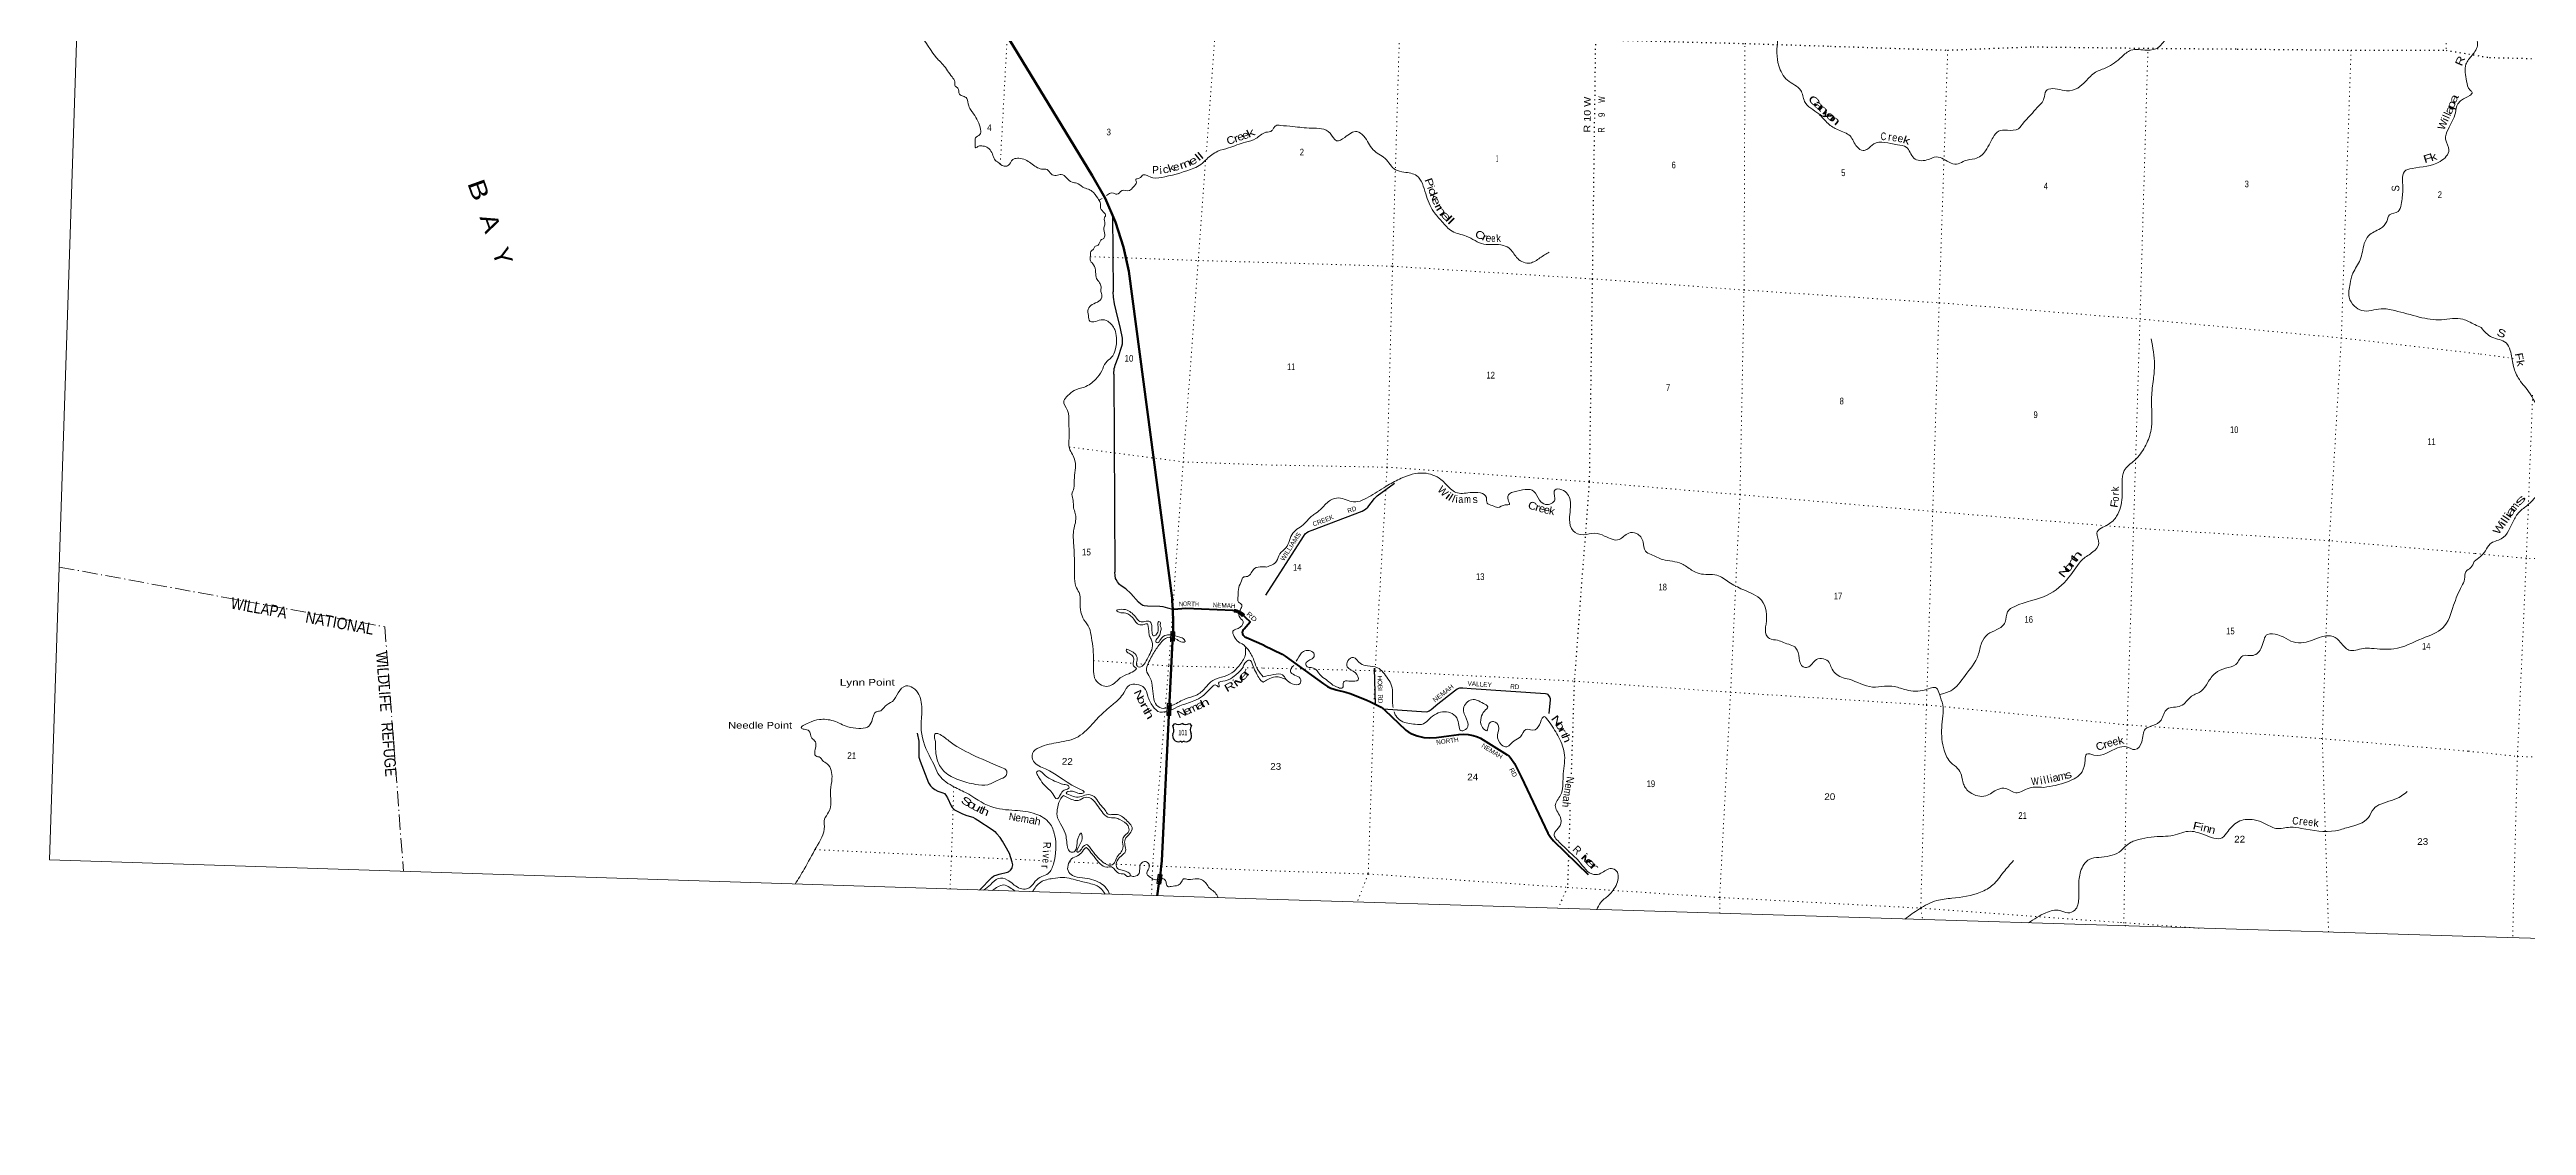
# Model space of a CAD drawing. Header units: feet. Extents: x -757852 to -501257, y -360805 to -170898.
# Drawn here: x -757852 to -693053, y -360805 to -332654 of the extents above; entities that cross this region are included whole.
import ezdxf
from ezdxf.enums import TextEntityAlignment as Align

# ---------------------------------------------------------------- set-up
doc = ezdxf.new("R2010")
doc.units = ezdxf.units.FT
doc.header["$LTSCALE"] = 80
doc.linetypes.add('DOT_DASHED', pattern=[7.7, 5, -1.2, 0.3, -1.2])
doc.linetypes.add('DOTTED', pattern=[1.5, 0.3, -1.2])
for name, color, linetype, lineweight in [('16', 7, 'Continuous', 25), ('20', 7, 'Continuous', 70), ('26', 7, 'Continuous', 40), ('27', 7, 'Continuous', 13), ('29', 7, 'Continuous', 25), ('39', 7, 'Continuous', 13), ('4', 7, 'Continuous', 13), ('41', 7, 'Continuous', 13), ('44', 7, 'DOT_DASHED', 13), ('57', 7, 'Continuous', 13), ('6', 7, 'DOTTED', 25), ('61', 7, 'Continuous', 13), ('7', 7, 'DOTTED', 13)]:
    doc.layers.add(name, color=color, linetype=linetype, lineweight=lineweight)
doc.layers.add('30', color=7, linetype='Continuous')
doc.layers.add('42', color=7, linetype='Continuous')

msp = doc.modelspace()

# ---------------------------------------------------------------- linework, layer by layer
at = {"layer": '16'}
for p, q in [((-728465.7, -350348.04), (-728414.39, -350289.28)), ((-728222.63, -350283.31), (-728222.91, -350283.51)), ((-728030.54, -350289.19), (-727979.15, -350348.04))]:
    msp.add_line(p, q, dxfattribs=at)
for centre, radius, start, end in [((-728319.49, -350613.57), 151.42, 159.09177, 283.81923), ((-728658.68, -350458.67), 222.05, 332.97043, 29.75871), ((-728323.31, -350131.62), 182.07, 239.97227, 303.45418), ((-728121.53, -350132.12), 181.52, 236.33975, 300.08743), ((-728121.54, -350131.62), 182.07, 236.54582, 236.59441), ((-728125.37, -350613.57), 151.42, 256.18077, 20.90823), ((-727786.18, -350458.67), 222.05, 150.24129, 207.02957)]:
    msp.add_arc(centre, radius, start, end, dxfattribs=at)
for centre, major_axis, start_param, end_param in [((-728264.15, -350812.39), (-19.56, 51.67), 4.95877769, 6.28318531), ((-728180.7, -350812.39), (19.56, 51.67), 0, 1.32637542)]:
    msp.add_ellipse(centre, major_axis=major_axis, ratio=0.929097, start_param=start_param, end_param=end_param, dxfattribs=at)
at = {"layer": '20'}
for points in [[(-728468.69, -347308.02), (-728478.31, -347081.17), (-728485, -347008.05), (-729619.95, -338454.78), (-729753.24, -337822.46), (-729962.08, -337169.23), (-730238.06, -336541.41), (-730578.16, -335945.88), (-735022, -328641.05)], [(-728875.91, -354793.35), (-728830.68, -354486.24), (-728789, -354203.05), (-728769, -354026.05), (-728756, -353878.05), (-728570.1, -350082.39), (-728474.67, -348134.07), (-728460.16, -347837.8), (-728454.57, -347640.75), (-728468.69, -347308.02)]]:
    msp.add_lwpolyline(points, dxfattribs=at)
at = {"layer": '26'}
msp.add_line((-726859.45, -347336.77), (-726895.08, -347333.91), dxfattribs=at)
for points in [[(-726895.08, -347333.86), (-728128, -347280.05), (-728437.96, -347305.5), (-728468.69, -347308.02)], [(-726075.66, -348250.54), (-726540, -348043.05), (-726552.7, -348036.78), (-726577.67, -348024.44), (-726602.7, -348002.6), (-726609.57, -347994.7), (-726617.93, -347982.76), (-726625, -347970.01), (-726630.69, -347956.59), (-726634.95, -347942.64), (-726637.73, -347928.33), (-726639, -347913.81), (-726638.75, -347899.23), (-726636.97, -347884.76), (-726633.69, -347870.56), (-726628.94, -347856.77), (-726622.78, -347843.56), (-726615.27, -347831.06), (-726606.5, -347819.42), (-726598.93, -347811.11), (-726440, -347630.05), (-726667.04, -347422.05), (-726703.06, -347394.8), (-726725.9, -347380.51), (-726749.63, -347368.42), (-726781.69, -347356.12), (-726810.25, -347347.32), (-726835.06, -347341.17), (-726859.45, -347336.77)], [(-726079, -348249.05), (-725606.93, -348477.8), (-725526.4, -348526.14), (-724522.52, -349253.83), (-724418.32, -349318.13), (-724328.63, -349362.11), (-724247.47, -349389.18), (-724191.76, -349405.87), (-723940.37, -349470.25), (-723828.13, -349506.49), (-723409.52, -349668.33), (-723296.06, -349718.55), (-723019.33, -349863.91), (-722926.33, -349930.6), (-722369.47, -350462.99), (-722306.84, -350506.43), (-722216.16, -350557.74), (-722072.67, -350608.49), (-721896.02, -350652.49), (-721742.52, -350661.31), (-721566.87, -350657), (-721373.68, -350630.87), (-720981.88, -350572.99), (-720872.47, -350566.76), (-720742.8, -350578.63), (-720610.95, -350602.86), (-720493.3, -350638.93), (-720412.55, -350675.05), (-719719.18, -351104.34), (-719666.32, -351144.28), (-719621.23, -351193.91), (-719531.13, -351335.71), (-719354.56, -351681.4), (-718655.09, -353156.48), (-718588.67, -353264.82), (-718510.38, -353358.29), (-717602.11, -354242.49)]]:
    msp.add_lwpolyline(points, dxfattribs=at)
at = {"layer": '29'}
for p, q in [((-730046.5, -336971.07), (-730022.61, -338996.02)), ((-730006.89, -341145.07), (-729986.34, -346331.06)), ((-723160.33, -349789.84), (-723185.72, -348844.19))]:
    msp.add_line(p, q, dxfattribs=at)
for points in [[(-730006.89, -341145.07), (-729995.74, -341002.35), (-729986.84, -340957.84), (-729973.49, -340908.87), (-729893.41, -340708.56), (-729799.98, -340419.23), (-729782.18, -340356.91), (-729777.73, -340316.85), (-729777.73, -340265.66), (-729782.18, -340205.57), (-729835.57, -339956.3), (-729951.25, -339493.36), (-729991.29, -339310.86), (-730013.53, -339132.81), (-730022.61, -338996.02)], [(-726033.89, -346930.86), (-725046.55, -345391.83), (-725001.71, -345328.77), (-724958.87, -345290.12), (-724919.4, -345267), (-724824.14, -345226.19), (-723515.97, -344731.63), (-723465.55, -344706.92), (-723421.37, -344677.3), (-723367.8, -344628.68), (-723189.42, -344401.31), (-723137.33, -344348.64), (-723115.72, -344330.11), (-722665.86, -343996.19)], [(-728468.69, -347308.02), (-728594.28, -347274.2), (-728721.08, -347238.59), (-728803.39, -347225.23), (-729128.17, -347220.78), (-729214.93, -347211.88), (-729252.75, -347198.53), (-729306.14, -347162.91), (-729363.98, -347109.5), (-729559.74, -346886.94), (-729697.66, -346762.3), (-729817.78, -346682.17), (-729857.83, -346646.57), (-729913.44, -346584.25), (-729951.26, -346521.93), (-729962.38, -346490.77), (-729977.95, -346419.55), (-729986.34, -346331.06)], [(-722958.88, -349907.26), (-721838.45, -349979.61), (-721792.52, -349976.16), (-721759.6, -349959.68), (-721707.99, -349923.58), (-721534.42, -349776.44), (-721097.32, -349434.85), (-721022.89, -349383.13), (-720960.13, -349356.92), (-720878.85, -349354.31), (-720660.92, -349368.89), (-718714.88, -349504.09), (-718680.06, -349512.85), (-718663.6, -349523.15), (-718634.06, -349555.07), (-718601.86, -349607.57), (-718591.58, -349636.4), (-718591.51, -349671.18), (-718632.99, -350027.95)], [(-735151, -350542.05), (-735114.45, -350750.66), (-735110.01, -350855.26), (-735114.45, -351022.19), (-735114.46, -351108.98), (-735107.78, -351164.63), (-735078.86, -351271.46), (-734856.4, -351836.78), (-734807.47, -351916.9), (-734758.52, -351965.86), (-734691.78, -352014.82), (-734611.7, -352054.89), (-734480.45, -352099.4), (-734442.63, -352121.66), (-734402.59, -352161.72), (-734358.1, -352228.49), (-734264.67, -352437.7), (-734240.21, -352482.21), (-734209.06, -352515.6), (-734173.47, -352546.76), (-734126.74, -352571.24), (-733971.03, -352651.36), (-733857.58, -352693.65), (-733699.63, -352740.39), (-733635.13, -352769.32), (-733566.16, -352816.06), (-733192.43, -353060.88), (-733123.49, -353112.07), (-733076.75, -353163.26), (-732983.32, -353274.55)], [(-733523.11, -354645.26), (-733201.34, -354320.59), (-733156.86, -354284.98), (-733123.48, -354267.17), (-733086.79, -354256.05), (-733007.8, -354233.79), (-732787.57, -354175.92), (-732763.11, -354165.91), (-732744.2, -354154.78), (-732726.4, -354140.32), (-732709.71, -354122.51), (-732677.46, -354079.11), (-732664.11, -354054.63), (-732656.32, -354022.35), (-732655.21, -353982.3), (-732665.22, -353917.75), (-732740.86, -353688.5), (-732847.63, -353490.42), (-732923.27, -353370.24), (-732983.32, -353274.55)]]:
    msp.add_lwpolyline(points, dxfattribs=at)
at = {"layer": '39'}
msp.add_line((-730396, -336597.05), (-730316.53, -336549.72), dxfattribs=at)
for points in [[(-733678, -334333.05), (-733738, -334252.05), (-733806, -334130.05), (-733858, -333931.05), (-733948, -333872.05), (-734047, -333826.05), (-734090, -333662.05), (-734161, -333611.05), (-734169, -333495.05), (-734241, -333370.05), (-734476, -333050.05), (-734600, -332920.05), (-734674, -332837.05), (-735268, -332146.05), (-735369, -332117.05), (-735431, -332161.05), (-735483, -332169.05), (-735463, -332098.05), (-735411, -331985.05), (-735530, -331762.05), (-735797, -331500.05), (-735869, -331493.05), (-735993, -331526.05), (-736050, -331385.05), (-736006, -331203.05), (-735896, -331201.05), (-735760, -331284.05), (-735687, -331276.05), (-735645, -331163.05), (-735646, -331052.05), (-735705, -331036.05), (-735775, -331006.05), (-735810, -330854.05), (-735753, -330699.05), (-735842, -330489.05), (-735936, -330419.05), (-736053, -330353.05), (-736004, -330228.05), (-736006, -330087.05), (-736145, -329934.05), (-736295, -329845.05), (-736479, -329762.05), (-736684, -329760.05), (-736792, -329873.05), (-736881, -329995.05), (-736947, -330015.05), (-736942, -329836.05), (-736913, -329632.05), (-736917, -329465.05), (-736932, -329295.05), (-737061, -328957.05), (-737118, -328857.05), (-737172, -328771.05), (-737158, -328659.05), (-737044, -328658.05), (-736962, -328625.05), (-736949, -328521.05), (-736848, -328383.05), (-736834, -328158.05), (-736876, -327650.05), (-736840, -327348.05), (-736915, -326764.05), (-736935, -326621.05), (-736932, -326404.05), (-736968, -326117.05), (-737167, -325505.05), (-737289, -325168.05), (-737664, -324353.05), (-737763, -324191.05), (-737747, -324013.05), (-737813, -323936.05), (-737719, -323835.05), (-737695, -323590.05), (-737916, -323105.05), (-738244, -322378.05), (-738321, -322140.05), (-738382, -321986.05), (-738439, -321708.05), (-739073, -321020.05), (-739232, -320844.05), (-739357, -320667.05), (-740216, -319777.05), (-740345, -319789.05), (-740458, -319701.05), (-740577, -319641.05), (-740639, -319526.05), (-740681, -319390.05), (-740792, -319344.05), (-740788, -319207.05), (-740849, -319107.05), (-741299, -318702.05), (-741681, -318396.05), (-741942, -318201.05), (-743252, -317363.05), (-743472, -317329.05), (-743557, -317413.05), (-743712, -317414.05)], [(-701163.3, -330229.4), (-701255.9, -330739.17), (-701469.28, -331130.4), (-701838.62, -331371.8), (-702039.9, -331572.39), (-702249.19, -332024.08), (-702455.55, -332321.03), (-702685.36, -332597.11), (-702979.07, -332672.05), (-703402.94, -332670.37), (-703641.66, -332847.63), (-704042.32, -333126.21), (-704323.52, -333249.81), (-704586.23, -333486.62), (-704790.69, -333660.97), (-705082.4, -333735.97), (-705555.23, -333694.5), (-705618.79, -333734.66), (-705675.5, -333937.93), (-705855.79, -334173.39), (-706020.63, -334365.11), (-706214.01, -334569.98), (-706345.51, -334724.58), (-706632.11, -334765.56), (-706865.96, -334790.15), (-707005.81, -334954.53), (-707084.55, -335092.73), (-707203.87, -335306.04), (-707483.68, -335512.13), (-707750.59, -335565.81), (-707915.92, -335646.92), (-708106.08, -335624.67), (-708486.69, -335463.52), (-708742.4, -335543.71), (-709076.42, -335496.68), (-709278.07, -335204.6), (-709509.29, -335146.83), (-710127.33, -335122.77), (-710310.76, -335267.64), (-710404.05, -335294.77), (-710565.87, -335203.06), (-710749.58, -334915.58), (-711061.96, -334756.65), (-711323.84, -334589.3), (-711569.04, -334340.04), (-711938.26, -334010.35), (-712037.54, -333721.59), (-712384.79, -333458.97), (-712613.72, -333077.53), (-712634.56, -332344.89), (-712666.95, -332100.53), (-712802.51, -332130.32), (-712939.87, -332216.35), (-713163.15, -331909.49), (-713635.96, -331363.29), (-714047.53, -331164.95), (-714298.93, -330983.86), (-714594.63, -330932.05), (-714862.44, -331013.85), (-715073.35, -330886.36), (-715528.1, -330340.75), (-715529.58, -330197.93), (-715253.44, -329854.98), (-714986.71, -329618.3), (-715041.03, -329431.54), (-715389.24, -329388.07), (-715516.17, -329273.36), (-715683.36, -329034.68), (-715929.35, -328558.17), (-715915.11, -328174.55), (-715880.25, -327900.19), (-715794.56, -327796.4), (-715548.89, -327526.86), (-715690.26, -327234.72), (-715683.88, -326782.49), (-715491.31, -326477.04), (-715241.69, -326398.67), (-714790.89, -326375.08), (-714363.48, -326139.59), (-714309.03, -325755.27), (-713930.98, -325240.68), (-713704.14, -324994.67), (-713541.55, -325062.27), (-713259.35, -325222.24), (-712888.04, -325045.26), (-712476.43, -324801.21), (-712317.67, -324696.49)], [(-693927.7, -329770.38), (-694039.9, -330007.93), (-694066.4, -330334.84), (-693998.48, -330725.14), (-694069.34, -330994.31), (-694219.65, -331234.76), (-694212.86, -331399.88), (-694374.73, -331750.55), (-694450.16, -332100.01), (-694331.02, -332522.13), (-694474.59, -332803.02), (-694634.81, -333039.13), (-694618.73, -333480.03), (-694527.75, -333714.23), (-694471.53, -333778.39), (-694536.18, -333852.71), (-694751.15, -333978.46), (-694844.6, -334073.96), (-694912.37, -334309.04), (-695103.02, -334743.24), (-695167.54, -335002.56), (-695079.98, -335280.89), (-695306.47, -335579.2), (-696045.65, -335762.35), (-696245.09, -335842.35), (-696294.22, -336059.95), (-696287, -336337.68), (-696332.97, -336708.2), (-696411.24, -336894.68), (-696632.9, -336977.99), (-696706.77, -337152.55), (-696875.36, -337336.1), (-697184.83, -337527.16), (-697295.8, -337730.68), (-697401.83, -338157.57), (-697591.85, -338509.34), (-697669.06, -338788.36), (-697692.18, -339135.49), (-697554.91, -339367.17), (-697355.72, -339484.22), (-696857.99, -339438.03), (-696499.82, -339483.82), (-695858.29, -339653.43), (-695275.9, -339724.6), (-694714.91, -339710.61), (-694570.12, -339769.6), (-694235.53, -339930.84)], [(-730793, -347571.05), (-730871, -347373.05), (-730889, -347109.05), (-730919, -346863.05), (-731002, -346699.05), (-731035, -346425.05), (-731061, -345547.05), (-731066, -345290.05), (-731035, -345128.05), (-731004, -344940.05), (-731016, -344792.05), (-731063, -344642.05), (-731073, -344449.05), (-731104, -344297.05), (-731054, -344128.05), (-731043, -343921.05), (-731025, -343411.05), (-731092, -343248.05), (-731171, -343086.05), (-731178, -342821.05), (-731185, -342414.05), (-731221, -342095.05), (-731315, -341843.05), (-731212, -341710.05), (-731049, -341574.05), (-730779, -341484.05), (-730483, -341279.05), (-730321, -341061.05), (-730221, -340847.05), (-730068, -340707.05), (-729972, -340517.05), (-729939, -340194.05), (-729984, -339982.05), (-730170, -339765.05), (-730343, -339723.05), (-730534, -339781.05), (-730634, -339762.05), (-730675, -339612.05), (-730680, -339449.05), (-730575, -339327.05), (-730398, -339238.05), (-730319, -339096.05), (-730347, -338983.05), (-730343, -338866.05), (-730384, -338754.05), (-730461, -338647.05), (-730485, -338476.05), (-730537, -338287.05), (-730616, -338186.05), (-730629, -338077.05), (-730617, -338009.05), (-730610, -337935.05), (-730544, -337880.05), (-730502, -337807.05), (-730422, -337776.05), (-730345, -337640.05), (-730274, -337596.05), (-730246, -337496.05), (-730271, -337318.05), (-730241, -337209.05), (-730256, -337134.05), (-730250, -337055.05), (-730223, -336976.05), (-730256, -336931.05), (-730354, -336801.05), (-730363, -336658.05), (-730430, -336547.05), (-730581, -336357.05), (-730675, -336308.05), (-730822, -336251.05), (-730979, -336149.05), (-731101, -336127.05), (-731384, -335921.05), (-731519, -335949.05), (-731651, -335910.05), (-731755, -335796.05), (-731903, -335780.05), (-732040, -335727.05), (-732322, -335541.05), (-732491, -335499.05), (-732561, -335501.05), (-732636, -335521.05), (-732695, -335587.05), (-732791, -335697.05), (-732881, -335704.05), (-733052, -335594.05), (-733115, -335547.05), (-733171, -335425.05), (-733367, -335191.05), (-733461, -335176.05), (-733547, -335178.05), (-733619, -335224.05), (-733636, -335070.05), (-733630, -334966.05), (-733513, -334877.05), (-733495, -334747.05), (-733678, -334333.05)], [(-730196.38, -336476.9), (-730098, -336409.05), (-730020, -336413.05), (-729932, -336442.05), (-729795, -336346.05), (-729602, -336344.05), (-729492, -336245.05), (-729418, -336123.05), (-729433, -336048.05), (-729342, -336023.05), (-729241, -335936.05), (-729139, -335953.05), (-728986, -336010.05), (-728674, -335984.05), (-727915, -335757.05), (-727729, -335659.05), (-727580, -335521.05), (-727292, -335317.05), (-727008, -335228.05), (-726565, -335077.05), (-726293, -334985.05), (-726030, -334819.05), (-725872, -334776.05), (-725830, -334709.05), (-725770, -334646.05), (-725651, -334638.05)], [(-725651, -334638.05), (-725326.03, -334670.17), (-724839.08, -334710.09), (-724353.01, -334840.47), (-724182.54, -335039.04), (-723968.85, -334953.47), (-723648.56, -334800.98), (-723469.5, -334919.39), (-723227.69, -335275.11), (-722913.55, -335504.48), (-722639.65, -335798.91), (-722418.59, -335860.37), (-722086.17, -335957.62), (-721848.07, -336429.85), (-721645.85, -336892.87), (-721427.06, -337151.33), (-721159.97, -337407.32), (-720790.37, -337535.94), (-720326.93, -337746.02), (-719817.65, -337778.62), (-719637.96, -337876.95), (-719442.93, -338124.57), (-719121.12, -338239.57), (-718861.74, -338107.22), (-718617.71, -337952.26)], [(-694235.53, -339930.84), (-693955.63, -340180.11), (-693588.24, -340326.03), (-693475.86, -340528.57), (-693399.03, -340907.02), (-693268.69, -341244.86), (-692998.14, -341599.02), (-692643.61, -342098.54), (-692332.33, -342238.74), (-691707.91, -342589.57), (-691339.25, -342890.4), (-691106.56, -343102.62)], [(-708406.47, -349526.11), (-708112.29, -349431.1), (-707740.02, -349034.97), (-707397.52, -348501.13), (-707306.87, -348178.31), (-707145.02, -347954.31), (-706906.03, -347831.36), (-706690.9, -347637.25), (-706625.86, -347361.85), (-706438.61, -347223.14), (-705591.35, -346926.87), (-705022.04, -346462.72), (-704655.3, -345987.98), (-704394.13, -345799.38), (-704238.37, -345577.2), (-704292.01, -345306.01), (-703995.43, -345078.34), (-703773.64, -344864.34), (-703633.38, -344372.2), (-703633, -343982.1), (-703578.91, -343672.17), (-703301, -343399.66), (-703036.71, -343050.29), (-702881.28, -342649.14), (-702860.68, -341750.95), (-702811.51, -341279.99), (-702785.35, -340900.78), (-702868.33, -340226.46)], [(-726013.51, -346193.54), (-725752.88, -346041.88), (-725668.45, -345851.58), (-725508.66, -345691.87), (-725323.56, -345305.75), (-725018.32, -345058.25), (-724820.86, -344851.5), (-724722.41, -344788.34), (-724569.53, -344656.56), (-724337.63, -344440.87), (-724130.99, -344387.24), (-723736.42, -344488.52), (-723287.28, -344328.13), (-722838.52, -344053.12), (-722493.18, -343871.27), (-721900.18, -343735.66), (-721453.46, -343902.97), (-721200.03, -344146.46), (-721058.41, -344241.54), (-720690.93, -344247.43), (-720263.12, -344377.93), (-720243.59, -344521.33), (-720110.97, -344583.95), (-719965.93, -344634.9), (-719768.87, -344566.89), (-719653.77, -344548.5), (-719696.47, -344438.53), (-719659.17, -344276.86), (-719533, -344226.66), (-719018.3, -344215.19), (-718872.94, -344445.13), (-718715.77, -344556.8), (-718472.7, -344431.96), (-718483.23, -344321.02), (-718472.73, -344180.6), (-718287.63, -344172.53), (-718071.23, -344442.97), (-718087.37, -344949.18), (-717996.37, -345245.72), (-717734.44, -345348.73), (-717425.7, -345306.45), (-717169.03, -345385.16), (-716788.12, -345473.92), (-716539.63, -345305.02), (-716335.1, -345317.69), (-716161.38, -345540.49), (-716100.64, -345777.73), (-715954.87, -345868.93), (-715647.49, -345995.53), (-715150.81, -346108.15), (-714892.88, -346273.36), (-714692.92, -346366.31), (-714230.19, -346409.47), (-713916.44, -346588.56), (-713554.92, -346781.26), (-713061.67, -347064.7), (-712946.93, -347687.77), (-712941.84, -347969.45), (-712858.49, -348064.66), (-712642.94, -348109.85), (-712486.11, -348169.23), (-712167.2, -348312.29), (-712079.32, -348580.57), (-711976.04, -348807.13), (-711857.82, -348816.99), (-711628.31, -348613.29), (-711293.24, -348690.52), (-711235.37, -348829.13), (-710974.05, -349076.9), (-710772.87, -349131.68), (-710162.54, -349334.46), (-709848.41, -349312.47), (-709589.56, -349322.88), (-709274.88, -349409.49), (-708778.5, -349405.48), (-708489.83, -349362.56), (-708410.53, -349521.98), (-708324.91, -349798.23), (-708349.95, -350394.65), (-708284.48, -350987.97), (-708106.13, -351317.5), (-707936, -351463.78), (-707837.2, -351641.93), (-707780.21, -351871), (-707608.44, -352091.74), (-707195.35, -352179.53), (-706882.57, -352010.71), (-706674.95, -351989.29), (-706409.4, -352104.47), (-706118.61, -351995.26), (-705681.48, -351959.16)], [(-694422.77, -346048.67), (-694123.01, -345766.49), (-694005.06, -345591.07), (-693711.44, -345455.18), (-693387.01, -344970.25), (-693216.82, -344730.04), (-692987.99, -344543.9), (-692785.08, -344350.94), (-692447.25, -344280.75), (-692183.62, -344270.66)], [(-726715, -347341.05), (-726682, -347279.05), (-726661, -347181.05), (-726745, -347112.05), (-726757, -346947.05), (-726742, -346732.05), (-726668, -346551.05), (-726627, -346464.05), (-726516, -346440.05), (-726330, -346234.05), (-726128, -346187.05), (-726010.87, -346193.69)], [(-705681.48, -351959.16), (-705056.04, -351814.55), (-704677.91, -351549.31), (-704601.81, -351242.11), (-704562.83, -351090.54), (-704366.65, -351112.99), (-703747.83, -350923.93), (-703520.01, -350899.14), (-703295.26, -350970.77), (-703116.06, -350769.47), (-703024.96, -350432.58), (-702825.19, -350342.54), (-702611.59, -350196.64), (-702451.77, -349910.24), (-702099.6, -349829.16), (-701812.17, -349573.05), (-701556.67, -349436.55), (-701389, -349218.78), (-701190.13, -348967.84), (-700929, -348843.59), (-700654.53, -348741.89), (-700470.6, -348518.61), (-700200.95, -348505.24), (-699981.23, -348293.17), (-699827.84, -347956.3), (-699555.07, -347971.18), (-699396.3, -348032.63), (-699155.09, -348155.07), (-698878.31, -348170.08), (-698417.52, -348022.14), (-698107.73, -348010.06), (-697915.84, -348167.1), (-697699.14, -348365.16), (-697324.16, -348325.04), (-697107.08, -348322.02), (-696520.83, -348335), (-695772.76, -348061.64), (-695239.56, -347785.35), (-694957.55, -347195.25), (-694748.87, -346699.3), (-694670.53, -346510.81), (-694638.22, -346316.8), (-694512.27, -346210.29), (-694422.51, -346048.42)], [(-728522.15, -347963.49), (-728627, -347974.05), (-728787, -348086.05), (-728875, -348177.05), (-728902, -348164.05), (-728885, -348074.05), (-728804, -347969.05), (-728787, -347877.05), (-728772, -347785.05), (-728799, -347717.05), (-728795, -347635.05), (-728834, -347622.05), (-728855, -347711.05), (-728848, -347838.05), (-728894, -347954.05), (-728971, -347997.05), (-729010, -347906.05), (-729017, -347722.05), (-729062, -347626.05), (-729198, -347620.05), (-729326, -347618.05), (-729416, -347529.05), (-729660, -347322.05), (-729869, -347305.05), (-729938, -347325.05), (-729871, -347375.05), (-729697, -347399.05), (-729590, -347455.05), (-729489, -347554.05), (-729408, -347665.05), (-729331, -347706.05), (-729218, -347694.05), (-729132, -347682.05), (-729108, -347756.05), (-729094, -347885.05), (-729074, -348006.05), (-729021, -348108.05), (-729004, -348308.05), (-729086, -348502.05), (-729191, -348700.05), (-729301, -348809.05), (-729368, -348809.05), (-729419, -348731.05), (-729397, -348597.05), (-729449, -348469.05), (-729577, -348384.05), (-729680, -348354.05), (-729678, -348399.05), (-729587, -348464.05), (-729507, -348539.05), (-729491, -348656.05), (-729506, -348740.05), (-729462, -348810.05), (-729413, -348850.05), (-729442, -348883.05), (-729620, -348986.05), (-729839, -349097.05), (-730004, -349241.05), (-730157, -349314.05), (-730329, -349281.05), (-730487, -349147.05), (-730541, -348926.05), (-730539, -348644.05), (-730592, -348044.05), (-730654, -347788.05), (-730793, -347571.05)], [(-728527, -348042.05), (-728354, -348092.05), (-728209, -348161.05), (-728144, -348141.05), (-728171, -348087.05), (-728283, -348025.05), (-728522.15, -347963.49)], [(-726547, -348301.05), (-726616, -348226.05), (-726749, -348155.05), (-726860, -348007.05), (-726894, -347875.05), (-726780, -347809.05), (-726693, -347759.05), (-726623, -347621.05), (-726733, -347483.05), (-726741.66, -347437.53), (-726715, -347341.05)], [(-728506.63, -349823.92), (-728654, -349886.05), (-728853, -349847.05), (-728961, -349655.05), (-728994, -349372.05), (-729067, -349080.05), (-729155, -348896.05), (-729109, -348719.05), (-728942, -348400.05), (-728749, -348145.05), (-728557, -348033.05), (-728527, -348042.05)], [(-726100.82, -349065.4), (-726248, -348871.05), (-726376, -348560.05), (-726445, -348435.05), (-726517, -348324.05), (-726551, -348299.05), (-726561, -348387.05), (-726573, -348505.05), (-726741, -348785.05), (-726922, -348962.05), (-727191, -349078.05), (-727418, -349159.05), (-727618, -349358.05), (-727861, -349551.05), (-728131, -349639.05), (-728450, -349800.05), (-728506.63, -349823.92)], [(-725237.49, -348659.22), (-725201.61, -348601.5), (-725044.48, -348399.47), (-724780.83, -348448.24), (-724782.41, -348560.8), (-724975.56, -348695.3), (-724978.06, -348773.64), (-724789.24, -348838.08), (-724611.98, -349012.74), (-724457.27, -349138.41), (-724134.51, -349349.96), (-724024.25, -349357.55), (-724003.39, -349207.42), (-723859.74, -349175.88), (-723615.67, -349145.59), (-723688.25, -348964.26), (-723902.08, -348802.49), (-723887.12, -348648.14), (-723741.61, -348558.35), (-723557.81, -348717.14), (-723370.88, -348777.49), (-723111.3, -348828.14), (-722839.28, -349118.48), (-722740.62, -349300.64), (-722720.07, -349727.61), (-722699.12, -349864.74)], [(-730120.07, -354752.8), (-730208, -354593.05), (-730370, -354459.05), (-730828, -354324.05), (-731091, -354265.05), (-731207, -354135.05), (-731191, -353948.05), (-731078, -353803.05), (-730917, -353726.05), (-730802, -353597.05), (-730736, -353536.05), (-730673, -353587.05), (-730548, -353740.05), (-730362, -353959.05), (-730194, -354045.05), (-730067, -354041.05), (-729979, -354114.05), (-729850, -354215.05), (-729730, -354232.05), (-729658, -354287.05), (-729593, -354279.05), (-729582, -354237.05), (-729672, -354166.05), (-729787, -354126.05), (-729914, -354080.05), (-729944, -353964.05), (-729873, -353806.05), (-729763, -353709.05), (-729700, -353624.05), (-729719, -353465.05), (-729716, -353324.05), (-729591, -353169.05), (-729531, -353012.05), (-729627, -352870.05), (-729880, -352681.05), (-730032, -352668.05), (-730159, -352662.05), (-730238, -352553.05), (-730373, -352398.05), (-730484, -352236.05), (-730682, -352147.05), (-730851, -352196.05), (-731026, -352208.05), (-731198, -352142.05), (-731255, -352106.05), (-731210, -352071.05), (-730984, -352097.05), (-730846, -352117.05), (-730793, -352099.05), (-730950, -351979.05), (-731795, -351477.05), (-732110, -351272.05), (-732140, -351074.05), (-731952, -350913.05), (-731455, -350783.05), (-730946, -350634.05), (-730526, -350250.05), (-730227, -349952.05), (-730014, -349773.05), (-729747, -349482.05), (-729602, -349282.05), (-729405, -349266.05), (-729215, -349351.05), (-729121, -349569.05), (-728991, -349833.05), (-728798, -349990.05), (-728668.76, -349976.57), (-728513.2, -349942.65)], [(-728513.2, -349942.65), (-728286, -349829.05), (-727914, -349696.05), (-727691, -349569.05), (-727432, -349324.05), (-727336, -349281.05), (-727265, -349329.05), (-727254, -349297.05), (-727268, -349233.05), (-727093, -349170.05), (-726854, -349041.05), (-726647, -348838.05), (-726549, -348673.05), (-726461, -348627.05), (-726371, -348773.05), (-726279, -348975.05), (-726196, -349122.05), (-726140.15, -349182.93), (-726105.85, -349207.45)], [(-725504.09, -349140.66), (-725776.95, -349065.45), (-725980.21, -349139.3), (-726105.85, -349207.45)], [(-726100.82, -349065.4), (-725825.27, -349005.57), (-725594.58, -349017.07), (-725504.09, -349140.66)], [(-725504.09, -349140.66), (-725344.73, -349246.37), (-725135.54, -349239.08), (-725131.44, -349110.51), (-725283.23, -349019.12), (-725390.68, -348923.14), (-725303.23, -348766.48)], [(-738348.97, -354490.46), (-738110, -354099.05), (-737797, -353534.05), (-737580, -352978.05), (-737578, -352793.05), (-737469, -352610.05), (-737418, -352034.05), (-737382, -351726.05), (-737504, -351346.05), (-737630, -351253.05), (-737695, -351175.05), (-737804, -351137.05), (-737819, -350955.05), (-737816, -350767.05), (-737910, -350667.05), (-737984, -350480.05), (-738111, -350439.05), (-738182, -350405.05), (-737991, -350270.05), (-737711, -350183.05), (-737343, -350219.05), (-736966, -350374.05), (-736684, -350415.05), (-736456, -350382.05), (-736341, -350233.05), (-736226, -349981.05), (-736108, -349953.05), (-735992, -349832.05), (-735803, -349709.05), (-735651, -349481.05), (-735446, -349305.05), (-735265, -349357.05), (-735110, -349533.05), (-735030, -349948.05), (-735052, -350375.05), (-734843, -351118.05), (-734720, -351351.05), (-734611, -351592.05), (-734240, -351919.05), (-733887, -352094.05), (-733226, -352463.05), (-732598, -352562.05), (-732049, -352656.05), (-731689, -352898.05), (-731557, -353202.05), (-731589, -353959.05), (-731726, -354210.05), (-731894, -354291.05), (-732064, -354411.05), (-732198, -354573.05), (-732326, -354621.05), (-732502, -354584.05), (-732794, -354383.05), (-733034, -354339.05), (-733239, -354508.05), (-733415.21, -354646.58)], [(-722670.92, -349983.24), (-722632.94, -350082.34), (-722488.64, -350219.74), (-722121.78, -350308.05), (-721910.46, -350296.8), (-721757.84, -350173.05), (-721355.85, -349978.97), (-721015.04, -350191.11), (-720907.78, -350482.14), (-720775.15, -350418.07), (-720858.91, -349894.54), (-720648.77, -349668.09), (-720338.3, -349760.6), (-720228.59, -349848.62), (-720310.58, -349962.59), (-720400.39, -350132.61), (-720364.36, -350389.16), (-720252.65, -350477.24), (-720190.43, -350290.24), (-720072.1, -350233.75), (-719945.49, -350358.5), (-719971.11, -350594.96), (-719862.64, -350847.82), (-719725.5, -350894.5), (-719539.74, -350739.65), (-719369.57, -350632.56), (-719233.03, -350445.95), (-718982.08, -350452.08), (-718750.1, -350107.7), (-718619.92, -350246.65), (-718365.66, -350653.04), (-718217.75, -351118.33), (-718255.63, -351676.12), (-718325.51, -352166.52), (-718460.66, -352435.62), (-718335.22, -352723.22), (-718332.74, -352960.58), (-718490.64, -353186.71), (-718329.22, -353417.16), (-718139.87, -353602.63), (-717844.81, -353888.32), (-717447.33, -354240.05), (-717265.48, -354207.74), (-716992.24, -354081.87), (-716857.75, -354148.57), (-716850.06, -354474.58), (-717068.97, -354787.21), (-717275.89, -354975.56), (-717372.26, -355160.02)], [(-734676, -350757.05), (-734701, -350638.05), (-734678, -350552.05), (-734594, -350561.05), (-734326, -350744.05), (-733727, -351095.05), (-732945, -351436.05), (-732811, -351531.05), (-732829, -351649.05), (-733020, -351760.05), (-733307, -351889.05), (-733626, -351881.05), (-734068, -351760.05), (-734435, -351553.05), (-734619, -351266.05), (-734676, -350757.05)], [(-731998, -351648.05), (-732027, -351552.05), (-731982, -351522.05), (-731857, -351598.05), (-731653, -351747.05), (-731461, -351834.05), (-731310, -351883.05), (-731197, -351919.05), (-731176, -351956.05), (-731218, -352003.05), (-731332, -352045.05), (-731407, -352147.05), (-731495, -352259.05), (-731608, -352125.05), (-731819, -351905.05), (-731952, -351726.05), (-731998, -351648.05)], [(-731326, -352172.05), (-731118, -352273.05), (-730938, -352301.05), (-730753, -352221.05), (-730601, -352254.05), (-730444, -352420.05), (-730317, -352599.05), (-730167, -352738.05), (-729971, -352757.05), (-729848, -352801.05), (-729638, -352969.05), (-729615, -353102.05), (-729729, -353225.05), (-729777, -353338.05), (-729772, -353551.05), (-729838, -353678.05), (-729941, -353811.05), (-730023, -353966.05), (-730154, -353990.05), (-730298, -353913.05), (-730462, -353750.05), (-730628, -353542.05), (-730715, -353457.05), (-730834, -353543.05), (-730932, -353647.05), (-730957, -353654.05), (-730898, -353455.05), (-730841, -353238.05), (-730864, -353154.05), (-730923, -353233.05), (-730977, -353480.05), (-731049, -353645.05), (-731153, -353642.05), (-731219, -353521.05), (-731280, -353157.05), (-731404, -352910.05), (-731492, -352702.05), (-731477, -352481.05), (-731393, -352246.05), (-731326, -352172.05)], [(-706079.84, -355505.49), (-705623.3, -355238.77), (-705263.87, -355182.05), (-705050.84, -355243.26), (-704865.64, -355168.83), (-704765.9, -354876.46), (-704766.93, -354530.56), (-704716.95, -354160.17), (-704489.81, -353841.77), (-704239.01, -353789.58), (-703708.17, -353649.94), (-703398.66, -353394.54), (-703278.64, -353348.16), (-702628.27, -353240.56), (-702360.69, -353229.12), (-701898.79, -353109.37), (-701491.66, -353194.96), (-701012.02, -353274.86), (-700859.99, -353106.86), (-700548.03, -352837.46), (-700179.39, -352807.19), (-699909.12, -352900.41), (-699607.89, -353030.83), (-699231.23, -353000.81), (-698938.9, -353032.41), (-698046.79, -353093.51), (-697716.5, -353005.69), (-697187.96, -352749.35), (-697050.01, -352518.55), (-696865.28, -352395.84), (-696322.09, -352184.22), (-696175.75, -352068.31)], [(-732138.2, -354689.85), (-732045, -354554.05), (-731920, -354437.05), (-731604, -354341.05), (-731346, -354315.05), (-730905, -354408.05), (-730568, -354491.05), (-730343, -354611.05), (-730291, -354675.05), (-730239.02, -354748.81)], [(-729583, -354270.05), (-729487, -354289.05), (-729369, -354242.05), (-729332, -354086.05), (-729276, -353929.05), (-729181, -353902.05), (-729087, -353974.05), (-729110, -354118.05), (-729149, -354221.05), (-729085, -354289.05), (-728951, -354370.05), (-728757, -354353.05)], [(-728757, -354353.05), (-728734, -354347.05), (-728661, -354392.05), (-728632, -354495.05), (-728600, -354552.05), (-728509, -354549.05), (-728325, -354519.05), (-728236, -354429.05), (-728187, -354355.05), (-728069, -354368.05), (-727816, -354349.05), (-727692, -354387.05), (-727591, -354478.05), (-727508, -354592.05), (-727389, -354682.05), (-727296, -354808.05), (-727277.94, -354845.28)], [(-709317, -355408.05), (-708935.9, -355138.24), (-708482.2, -354920.85), (-708082.43, -354859.41), (-707332.05, -354702.77), (-707012.42, -354508.02), (-706734.72, -354179.2), (-706473.91, -353875.97)], [(-733182.07, -354656.37), (-733045, -354560.05), (-732889, -354511.05), (-732731, -354578.05), (-732587, -354673.05)]]:
    msp.add_spline(points, degree=3, dxfattribs=at)
at = {"layer": '4'}
msp.add_lwpolyline([(-751809.62, -170897.83), (-720494.9, -171910.43), (-689178.81, -172879.95), (-657861.41, -173806.4), (-626542.79, -174689.77), (-595222.97, -175530.05), (-563902.02, -176327.26), (-532580.01, -177081.38), (-501256.99, -177792.41), (-505285.46, -360804.74), (-536860.21, -360087.99), (-568433.95, -359327.81), (-600006.62, -358524.19), (-631578.15, -357677.16), (-663148.48, -356786.69), (-694717.56, -355852.8), (-726285.32, -354875.48), (-757851.71, -353854.74)], close=True, dxfattribs=at)
msp.add_lwpolyline([(-751809.62, -170897.83), (-720494.9, -171910.43), (-689178.81, -172879.95), (-657861.41, -173806.4), (-626542.79, -174689.77), (-595222.97, -175530.05), (-563902.02, -176327.26), (-532580.01, -177081.38), (-501256.99, -177792.41), (-505285.46, -360804.74), (-536860.21, -360087.99), (-568433.95, -359327.81), (-600006.62, -358524.19), (-631578.15, -357677.16), (-663148.48, -356786.69), (-694717.56, -355852.8), (-726285.32, -354875.48), (-757851.71, -353854.74)], close=True, dxfattribs=at)
at = {"layer": '44'}
msp.add_lwpolyline([(-757598.75, -346194.74), (-749080.16, -347756.17), (-748592.22, -354156.33)], dxfattribs=at)
at = {"layer": '57'}
for p, q in [((-728529.07, -348128.69), (-728514.74, -347879.1)), ((-728514.74, -347879.1), (-728409.92, -347885.12)), ((-728424.25, -348134.71), (-728409.92, -347885.12)), ((-728424.25, -348134.71), (-728529.07, -348128.69)), ((-728611.63, -349760.07), (-728625.35, -350077.77)), ((-728611.56, -349759.01), (-728506.66, -349763.54)), ((-728506.76, -349765.41), (-728520.45, -350082.31)), ((-728520.45, -350082.31), (-728625.35, -350077.77)), ((-728845.12, -354228.58), (-728882.34, -354475.8)), ((-728845.12, -354228.58), (-728741.29, -354244.21)), ((-728741.29, -354244.21), (-728778.51, -354491.43)), ((-728778.51, -354491.43), (-728882.34, -354475.8))]:
    msp.add_line(p, q, dxfattribs=at)
for points in [[(-728520.62, -348121.16), (-728507.21, -347887.54), (-728418.36, -347892.64), (-728431.77, -348126.26)], [(-728515.01, -349771.18), (-728603.93, -349767.34), (-728617, -350070.12), (-728528.09, -350073.96)], [(-728750.39, -354250.93), (-728838.39, -354237.68), (-728873.23, -354469.07), (-728785.23, -354482.32)]]:
    msp.add_lwpolyline(points, close=True, dxfattribs=at)
at = {"layer": '6'}
for points in [[(-725566.59, -332165.25), (-722536.51, -332249.04), (-721317.97, -332280.51), (-717409.92, -332397.17), (-716558.67, -332416.73), (-713497.27, -332495.89), (-711263.36, -332566.31), (-708194.64, -332667.83), (-705961.81, -332583.38), (-702955.33, -332620.53), (-700619.33, -332639.97), (-697642.76, -332670.13), (-695155.6, -332674.36), (-694021.63, -332863.01)], [(-717409.92, -332397.17), (-717492.88, -338654.33), (-717571.9, -343968.51), (-717965.02, -349177.99), (-718044.39, -351610.55)], [(-694021.63, -332863.01), (-692420.09, -332900), (-690027.18, -333014.46), (-687335.72, -333015.77), (-684776.65, -333073.4), (-682531.39, -333073.23), (-679721.33, -333074.12), (-677285.81, -333162.18), (-674489.18, -333273.29), (-671622.55, -333330.21), (-669276.1, -333373.33), (-666641.18, -333513.72), (-664066.5, -333652.27), (-662481.59, -333706.21)], [(-718075.18, -352554.36), (-718141.13, -354575.49), (-718396, -355125.05)]]:
    msp.add_lwpolyline(points, dxfattribs=at)
at = {"layer": '61'}
for p, q in [((-726863.94, -347372.61), (-726852.8, -347298.44)), ((-726855, -347366.99), (-726846.06, -347307.5)), ((-726604.44, -347435.04), (-726649.2, -347475.65)), ((-726593.08, -347435.53), (-726648.62, -347485.93))]:
    msp.add_line(p, q, dxfattribs=at)
for centre, radius, start, end in [((-726914.58, -347729.96), 435.98, 42.57774, 81.78471), ((-726914.58, -347729.96), 427.98, 43.55936, 80.78733), ((-726915.59, -347730.96), 360.98, 42.57756, 81.78421), ((-726915.59, -347730.96), 368.98, 43.78364, 80.54897)]:
    msp.add_arc(centre, radius, start, end, dxfattribs=at)
at = {"layer": '7'}
for p, q in [((-732775, -331913.05), (-732979.51, -335643.21)), ((-727350, -332068.05), (-727593.83, -335391.35)), ((-694256.47, -340620.92), (-693379.33, -340737.46)), ((-730539.08, -348642.61), (-729505.75, -348715.98)), ((-729420.38, -348722.03), (-729217.58, -348736.43)), ((-726636.23, -348824.31), (-726344.61, -348830.68)), ((-726265.2, -348832.41), (-726094.19, -348836.13)), ((-731661.78, -353885.36), (-731571.79, -353889.67)), ((-731169.1, -353908.96), (-730372.61, -353947.11)), ((-730238.99, -353953.51), (-730021.09, -353963.94))]:
    msp.add_line(p, q, dxfattribs=at)
for points in [[(-694740.98, -310089.65), (-694728.99, -311668.56), (-694822.99, -316885.73), (-694943.43, -322238.79), (-695035.07, -327570.66), (-695155.6, -332674.36)], [(-722536.51, -332249.04), (-722718.14, -338324.03), (-722859.66, -343581.89), (-723174.14, -348908.54), (-723353.7, -354225.5), (-723647, -354963.05)], [(-714156, -355257.05), (-714159.41, -354839.33), (-713873.75, -349471.52), (-713626.54, -344301.54), (-713522.1, -338945.96), (-713497.27, -332495.89)], [(-708194.64, -332667.83), (-708417.52, -339280.39), (-708585.51, -344738.47), (-708748.97, -349802.58), (-708898.36, -355118.5), (-708851, -355421.05)], [(-703542, -355587.05), (-703586.22, -355509.87), (-703497.68, -350324.75), (-703333.47, -345174.21), (-703163.09, -339704.13), (-702955.33, -332620.53)], [(-697642.76, -332670.13), (-697896.79, -340196.63), (-698210.63, -345503.19), (-698393.87, -350683.29), (-698229, -355748.05)], [(-727606.62, -335565.71), (-727798, -338174.05), (-728193, -343442.05), (-728510.4, -347879.09)], [(-730628.37, -338073.07), (-727798, -338174.05), (-725758.59, -338232.09)], [(-725758.59, -338232.09), (-722718.14, -338324.03), (-717492.88, -338654.33), (-713522.1, -338945.96), (-708417.52, -339280.39), (-703163.09, -339704.13), (-697894.91, -340200.71), (-694256.47, -340620.92)], [(-692891.42, -341694.92), (-693055.74, -345965.86), (-693289.11, -351147.97), (-693414.91, -355892.19)], [(-731173.3, -343053.36), (-728193, -343442.05), (-725926.11, -343524.97)], [(-694414.43, -345839.11), (-698210.63, -345503.19), (-703333.47, -345174.21), (-708585.51, -344738.47), (-713626.54, -344301.54), (-717571.9, -343968.51), (-722859.66, -343581.89), (-725926.11, -343524.97)], [(-687912.33, -346043.67), (-693055.74, -345965.86), (-694414.43, -345839.11)], [(-728528.36, -348130.02), (-728575, -348782.05), (-728664.13, -349889.5)], [(-729113.2, -348743.84), (-728575, -348782.05), (-726770.11, -348821.4)], [(-726094.19, -348836.13), (-723174.14, -348908.54), (-717965.02, -349177.99), (-713873.75, -349471.52), (-708748.97, -349802.58), (-703497.68, -350324.75), (-698425.98, -350682.25), (-694571.03, -351012.26)], [(-728671.47, -349980.7), (-728996, -354013.05), (-729021, -354787.05)], [(-694571.03, -351012.26), (-693289.11, -351147.97), (-688057.98, -351314.93)], [(-734195.05, -351942.51), (-734257, -353761.05), (-734293, -354620.05)], [(-737824.59, -353585.92), (-734257, -353761.05), (-731935.93, -353872.23)], [(-729944.65, -353967.6), (-728996, -354013.05), (-726261.71, -354129.23)], [(-726261.71, -354129.23), (-723353.7, -354225.5), (-718141.13, -354575.49), (-714159.41, -354839.33), (-708898.36, -355118.5), (-703672.57, -355495.07), (-701582.59, -355643.78)]]:
    msp.add_lwpolyline(points, dxfattribs=at)

# ---------------------------------------------------------------- texts
at = {"layer": '16', "width": 0.6}
msp.add_text('101', height=140, dxfattribs=at).set_placement((-728202.83, -350595.08), align=Align.CENTER)
at = {"layer": '27'}
for s, rotation, width, p in [('N', 4.545, 0.7, (-728245.52, -347221.35)), ('O', 359.289, 0.65, (-728146.66, -347215.72)), ('R', 357.501, 0.7, (-728039.62, -347214.63)), ('T', 357.501, 0.85, (-727939.7, -347219.76)), ('H', 357.501, 0.65, (-727835.52, -347223.94))]:
    msp.add_text(s, height=120, rotation=rotation, dxfattribs=dict(at, width=width)).set_placement(p, align=Align.CENTER)
for s, rotation, width, p in [('NEMAH', 357.501, 0.95, (-727425, -347243.21)), ('RD', 317.621, 1.3, (-726550.15, -347437.03)), ('NORTH', 7.703, 0.95, (-721566.53, -350841.38)), ('NEMAH', 328.237, 1.05, (-720403.34, -350900.67)), ('RD', 297.057, 1.05, (-719668.39, -351488.07))]:
    msp.add_text(s, height=120, rotation=rotation, dxfattribs=dict(at, width=width)).set_placement(p)
at = {"layer": '30'}
for s, p in [('RD', (-723871.88, -344790.07)), ('CREEK', (-724782.57, -345135.64))]:
    msp.add_text(s, height=120, rotation=20.709, dxfattribs=at).set_placement(p)
for s, rotation, width, p in [('WILLIAMS', 57.318, 1.1, (-725560.07, -346047.3)), ('HOBI', 271.538, 0.9, (-723110.62, -349033.14)), ('NEMAH', 38.007, 1.1, (-721606.97, -349740.85)), ('VALLEY', 356.172, 1.05, (-720759.42, -349294.92)), ('RD', 356.026, 0.85, (-719641.28, -349374.3)), ('RD', 271.538, 0.85, (-723097.35, -349527.31))]:
    msp.add_text(s, height=120, rotation=rotation, dxfattribs=dict(at, width=width)).set_placement(p)
at = {"layer": '41'}
for s, height, rotation, width, p in [('R', 200, 66.692, 1.3, (-694697.79, -332989.22)), ('C', 200, 319.338, 1.6, (-711749.71, -334075.25)), ('a', 200, 317.354, 2.05, (-711624.39, -334188.64)), ('n', 200, 318.758, 2, (-711520.6, -334284.28)), ('y', 200, 313.478, 2.15, (-711402.18, -334403.44)), ('o', 200, 317.253, 1.95, (-711305.31, -334482.16)), ('a', 200, 66.166, 1.4, (-694984.86, -334275.15)), ('p', 200, 66.905, 1.4, (-694929.61, -334133.48)), ('a', 200, 63.322, 1.5, (-694866.13, -333979.53)), ('C', 200, 18.822, 1.1, (-726919.91, -335118.01)), ('r', 200, 18.775, 1.3, (-726778.14, -335070.88)), ('e', 200, 18.686, 1.15, (-726666.23, -335025.29)), ('e', 200, 18.686, 1.15, (-726536.76, -334985.44)), ('k', 200, 25.367, 1.55, (-726389.27, -334924.01)), ('n', 200, 320.37, 1.9, (-711205.99, -334569.49)), ('C', 200, 0.409, 0.75, (-709875.01, -335024.6)), ('e', 200, 351.691, 0.9, (-709592.05, -335052.96)), ('k', 200, 340.604, 1.35, (-709300.7, -335120.32)), ('i', 200, 65.514, 1.1, (-695095.67, -334524.98)), ('k', 200, 17.138, 1.3, (-728479.05, -335845.78)), ('e', 200, 15.476, 1.1, (-728352, -335815.01)), ('r', 200, 18.672, 1.3, (-728198.42, -335772.76)), ('n', 200, 22.874, 1.4, (-728059.87, -335719.47)), ('e', 200, 28.428, 1.45, (-727895.89, -335648.1)), ('l', 200, 39.698, 1.6, (-727747.61, -335552.48)), ('l', 200, 39.356, 1.6, (-727676.56, -335505.26)), ('F', 200, 16.255, 1.45, (-695606.76, -335595.2)), ('k', 200, 18.324, 1.3, (-695458.21, -335555.62)), ('B', 450, 289.751, 1.35, (-746837.36, -336401.97)), ('c', 200, 12.325, 1.15, (-728633.37, -335885.84)), ('P', 200, 288.718, 1.3, (-721847.55, -336164.72)), ('c', 200, 292.333, 1.4, (-721759.08, -336398.24)), ('S', 200, 91.905, 0.9, (-696380.22, -336283.78)), ('k', 200, 292.333, 1.45, (-721713.26, -336529.54)), ('e', 200, 292.917, 1.3, (-721663.15, -336659.56)), ('r', 200, 296.777, 1.55, (-721598.61, -336801.43)), ('n', 200, 303.718, 1.7, (-721524.67, -336927.89)), ('e', 200, 313.729, 2, (-721389.33, -337075.03)), ('A', 450, 289.751, 1.2, (-746526.5, -337267.74)), ('l', 200, 313.729, 1.8, (-721316.95, -337150.71)), ('l', 200, 315.11, 1.85, (-721254.12, -337214.28)), ('C', 200, 334.351, 1.25, (-720474.37, -337594.16)), ('r', 200, 336.431, 1.45, (-720342.6, -337651.9)), ('e', 200, 0.198, 0.7, (-720078.08, -337689.07)), ('k', 200, 2.855, 0.9, (-719939.45, -337691.43)), ('Y', 450, 289.751, 1.1, (-746213.84, -338138.51)), ('i', 200, 321.678, 1.6, (-721319.22, -344410.4)), ('l', 200, 327.067, 1.35, (-721249, -344455.84)), ('a', 200, 1.893, 0.85, (-720929.93, -344516.98)), ('m', 200, 0.699, 0.8, (-720755.72, -344520.59)), ('C', 200, 338.854, 1.15, (-719092, -344683.6)), ('r', 200, 343.495, 1.25, (-718949.62, -344727.58)), ('e', 200, 343.495, 1.1, (-718833.17, -344758.47)), ('e', 200, 346.172, 1.05, (-718699.15, -344793.97)), ('k', 200, 348.699, 1.1, (-718565.95, -344824.56)), ('F', 200, 81.106, 1.25, (-703735.86, -344553.95)), ('k', 200, 91.425, 0.9, (-703713.38, -344146.85)), ('o', 200, 84.662, 0.85, (-703716.51, -344423.38)), ('a', 200, 55.829, 1.7, (-693387.07, -344792.29)), ('s', 200, 47.113, 2.25, (-693148.46, -344509.49)), ('W', 200, 56.103, 1.2, (-693697.12, -345236.61)), ('i', 200, 56.33, 1.45, (-693600.14, -345105.25)), ('l', 200, 56.33, 1.35, (-693549.3, -345031.23)), ('l', 200, 56.33, 1.35, (-693501.08, -344961.12)), ('i', 200, 56.33, 1.45, (-693454.82, -344891.66)), ('r', 200, 55.178, 1.85, (-704883.62, -346153.99)), ('t', 200, 57.178, 1.5, (-704807.08, -346046.31)), ('h', 200, 52.873, 1.8, (-704739.35, -345959.41)), ('N', 200, 51.431, 1.6, (-705066.73, -346375.99)), ('o', 200, 52.742, 1.7, (-704967.93, -346265.05)), ('R', 200, 29.337, 1.45, (-726929.33, -349408.14)), ('i', 200, 35.482, 1.5, (-726769.82, -349313.49)), ('v', 200, 41.639, 2.05, (-726660.28, -349211.8)), ('e', 200, 47.407, 1.95, (-726555.84, -349101.74)), ('r', 200, 55.622, 1.8, (-726466.63, -349001.7)), ('N', 200, 296.423, 1.3, (-729437.4, -349578.09)), ('o', 200, 296.423, 1.35, (-729368.4, -349718.26)), ('r', 200, 299.82, 1.65, (-729294.43, -349862.09)), ('t', 200, 301.504, 1.45, (-729234.57, -349991.23)), ('N', 200, 24.446, 1.25, (-728196.93, -350108.2)), ('e', 200, 23.94, 1.3, (-728051.95, -350042.89)), ('m', 200, 26.216, 1.2, (-727890.83, -349973.21)), ('a', 200, 28.034, 1.5, (-727717.31, -349890.38)), ('h', 200, 28.474, 1.5, (-727582.44, -349830.39)), ('h', 200, 300.306, 1.6, (-729171.15, -350100.58)), ('N', 200, 305.821, 1.55, (-718496.14, -350278.71)), ('o', 200, 302.811, 1.55, (-718416.14, -350397.62)), ('r', 200, 298.69, 1.6, (-718355.93, -350516.1)), ('t', 200, 295.648, 1.25, (-718300.45, -350624.77)), ('h', 200, 292.638, 1.35, (-718251.49, -350717.35)), ('C', 200, 18.847, 1.1, (-704179.25, -350971.82)), ('r', 200, 17.377, 1.25, (-704043.62, -350927.05)), ('e', 200, 13.975, 1.05, (-703930.67, -350888.91)), ('k', 200, 12.993, 1.15, (-703641.54, -350827.11)), ('N', 200, 262.607, 0.9, (-718171.07, -351751.91)), ('W', 200, 6.721, 0.8, (-705897.17, -351894.89)), ('a', 200, 13.019, 1.1, (-705351.35, -351800.72)), ('s', 200, 14.819, 1.3, (-705013.48, -351720.54)), ('S', 200, 328.849, 1.55, (-733915.81, -352414.97)), ('o', 200, 327.334, 1.55, (-733779.73, -352491.26)), ('u', 200, 331.862, 1.55, (-733646.9, -352562.11)), ('t', 200, 334.979, 1.25, (-733517.1, -352627.99)), ('h', 200, 337.551, 1.35, (-733409.37, -352679.01)), ('h', 200, 264.014, 0.95, (-718272.68, -352399.11)), ('m', 200, 261.007, 0.9, (-718232.06, -352072.6)), ('e', 200, 261.007, 0.9, (-718206.21, -351909.29)), ('N', 200, 351.508, 0.95, (-732675.28, -352824.7)), ('e', 200, 350.503, 0.95, (-732526.22, -352848.1)), ('m', 200, 349.988, 0.95, (-732348.63, -352878.82)), ('a', 200, 347.136, 1.1, (-732167.07, -352909.15)), ('h', 200, 348.648, 1.05, (-732019.46, -352943.55)), ('F', 200, 347.329, 1.35, (-701689.77, -353070.74)), ('n', 200, 346.184, 1.15, (-701442.74, -353124.76)), ('n', 200, 346.184, 1.15, (-701298.99, -353160.12)), ('C', 200, 353.829, 0.85, (-699107.26, -352930.56)), ('e', 200, 354.894, 0.85, (-698841.68, -352951.71)), ('e', 200, 354.894, 0.85, (-698705.16, -352965.87)), ('v', 200, 267.199, 0.85, (-731866.19, -353748.58)), ('R', 200, 267.966, 0.9, (-731856.56, -353469.83)), ('i', 200, 315.947, 1.85, (-717771, -353836.96)), ('v', 200, 315.947, 2.15, (-717683.96, -353916.73)), ('e', 200, 269.35, 0.75, (-731875.95, -353880.21)), ('e', 200, 316.16, 2, (-717605.79, -354000.67)), ('r', 200, 316.16, 2.2, (-717504.49, -354098.15))]:
    msp.add_text(s, height=height, rotation=rotation, dxfattribs=dict(at, width=width)).set_placement(p, align=Align.CENTER)
for s, rotation, p in [('l', 66.166, (-695062.49, -334450.89)), ('l', 66.166, (-695030.68, -334378.87)), ('r', 353.359, (-709718.04, -335036.7)), ('e', 348.472, (-709447.01, -335076.64)), ('W', 67.314, (-695155.44, -334661.21)), ('P', 2.602, (-728911.69, -335901.1)), ('i', 3.602, (-728777.07, -335911.36)), ('i', 288.718, (-721804.93, -336290.33)), ('e', 347.577, (-720224.92, -337679.99)), ('W', 313.629, (-721468.77, -344277.55)), ('l', 337.754, (-721154.42, -344499.23)), ('i', 354.989, (-721049.03, -344518.62)), ('s', 3.272, (-720551.28, -344519.46)), ('r', 88.118, (-703710.34, -344278.4)), ('m', 53.538, (-693306.69, -344683.39)), ('e', 12.425, (-703788.38, -350853.25)), ('i', 10.721, (-705730.18, -351874.99)), ('l', 13.019, (-705636.37, -351861.49)), ('l', 13.019, (-705547.76, -351846.13)), ('i', 13.019, (-705466.44, -351827.33)), ('m', 13.019, (-705181.82, -351761.52)), ('a', 262.764, (-718254.91, -352249.03)), ('i', 347.445, (-701562.98, -353097.01)), ('r', 353.832, (-698966.49, -352942.03)), ('k', 354.894, (-698565.52, -352987.44)), ('i', 274.997, (-731868.48, -353641.18)), ('R', 315.901, (-717954.77, -353667.78)), ('r', 269.349, (-731902.34, -354033.55))]:
    msp.add_text(s, height=200, rotation=rotation, dxfattribs=at).set_placement(p, align=Align.CENTER)
for s, rotation, width, p in [('S', 339.754, 1.3, (-693848.98, -340127.87)), ('Fk', 280.62, 1.2, (-693355.31, -340607.2))]:
    msp.add_text(s, height=200, rotation=rotation, dxfattribs=dict(at, width=width)).set_placement(p)
at = {"layer": '42'}
for s, width, p in [('Lynn Point', 1.3, (-737176.66, -349297.96)), ('Needle Point', 1.25, (-740100.77, -350421.02))]:
    msp.add_text(s, height=175, dxfattribs=dict(at, width=width)).set_placement(p)
at = {"layer": '44'}
for s, rotation, width, p in [('WILLAPA', 349.613, 0.85, (-752398.84, -347411.43)), ('NATIONAL', 349.613, 0.9, (-750285.44, -347806.04)), ('WILDLIFE   REFUGE', 274.36, 0.85, (-749189.07, -350053.8))]:
    msp.add_text(s, height=300, rotation=rotation, dxfattribs=dict(at, width=width)).set_placement(p, align=Align.CENTER)
at = {"layer": '6'}
for s, width, p in [('R 10 W', 1.2, (-717542.14, -334826.46)), ('9', 0.9, (-717161.36, -334421.77)), ('W', 0.6, (-717157.07, -334047.78)), ('R', 0.7, (-717167.17, -334831.18))]:
    msp.add_text(s, height=175, rotation=89.24, dxfattribs=dict(at, width=width)).set_placement(p)
at = {"layer": '7'}
for s, width, p in [('4', 0.9, (-733324.01, -334779.75)), ('3', 0.9, (-730203.3, -334897.5)), ('10', 0.9, (-729732, -340817.05)), ('15', 0.9, (-730844.78, -345884.86)), ('21', 0.9, (-736985.47, -351212.46)), ('22', 1.1, (-731371.79, -351363.5))]:
    msp.add_text(s, height=175, rotation=358.153, dxfattribs=dict(at, width=width)).set_placement(p)
for s, width, p in [('2', 0.85, (-725144.39, -335425.26)), ('1', 0.4, (-720014.1, -335590.07)), ('6', 0.85, (-715417.15, -335761.11)), ('5', 0.85, (-710980.42, -335965.87)), ('4', 0.85, (-705683.41, -336314.58)), ('3', 0.85, (-700425.72, -336257.83)), ('2', 0.85, (-695373.67, -336538.27)), ('11', 0.65, (-725475.85, -341042.16)), ('12', 0.85, (-720260.64, -341261.21)), ('7', 0.85, (-715563.75, -341590.47)), ('8', 0.85, (-711022.17, -341938.81)), ('9', 0.85, (-705950.06, -342296.38)), ('10', 0.85, (-700809.7, -342689.22)), ('11', 0.65, (-695641.98, -343000.56)), ('14', 0.85, (-725322.74, -346287.95)), ('13', 0.85, (-720533.77, -346533.1)), ('18', 0.85, (-715760.87, -346805)), ('17', 0.85, (-711173.65, -347040.22)), ('16', 0.85, (-706185.51, -347651.68)), ('15', 0.85, (-700909.17, -347955.48)), ('14', 0.85, (-695786.51, -348352.83)), ('23', 1.1, (-725917.06, -351498.58)), ('24', 1.1, (-720763.33, -351774.68)), ('19', 0.85, (-716069.7, -351951.59)), ('20', 1.1, (-711421.64, -352289.34)), ('21', 0.85, (-706344.57, -352783.29)), ('22', 1.1, (-700699.27, -353401.54)), ('23', 1.1, (-695909.45, -353463.32))]:
    msp.add_text(s, height=175, dxfattribs=dict(at, width=width)).set_placement(p)

doc.saveas('drawing.dxf')
